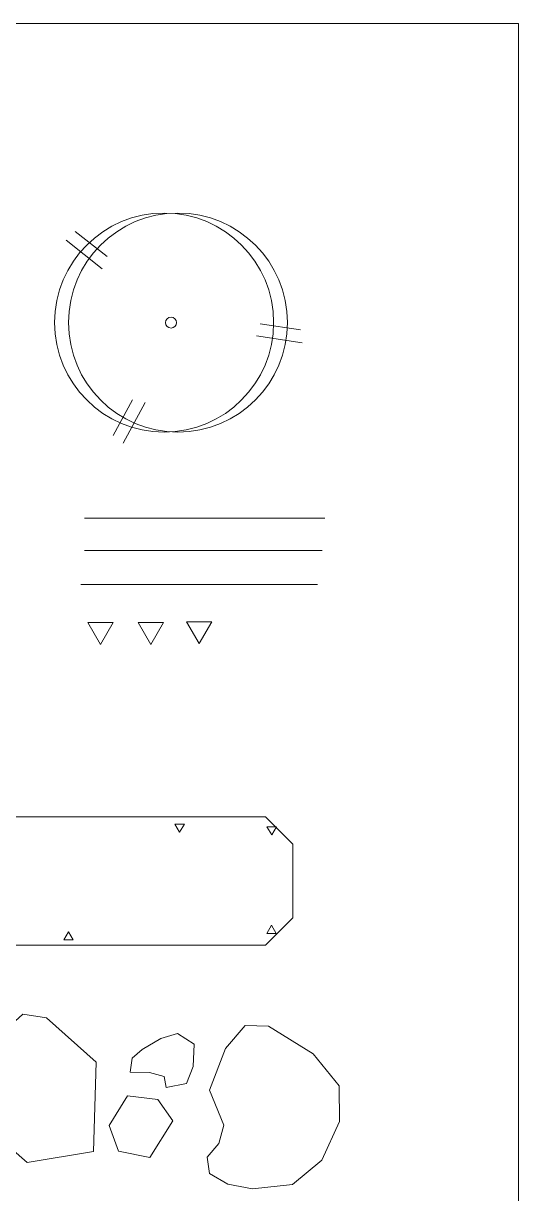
# Model space of a CAD drawing. Units: millimetres at full size, sheet at 1:100. Extents: x -361910 to 68111, y -79207 to 22945.
# Drawn here: x 19446 to 22160, y -44274 to -37864 of the extents above; entities that cross this region are included whole.
import ezdxf

# ---------------------------------------------------------------- set-up
doc = ezdxf.new("R2010")
doc.units = ezdxf.units.MM
doc.header["$LTSCALE"] = 100
doc.layers.add('0-D_寸法', color=4, linetype='Continuous', lineweight=9)

msp = doc.modelspace()

# ---------------------------------------------------------------- linework, layer by layer
at = {"layer": '0-D_寸法'}
for p, q in [((19730, -39003.8), (19904.6, -39141.4)), ((19679.6, -39050.8), (19877.7, -39208.6)), ((20744.2, -39509.8), (20964.3, -39541.7)), ((20724.1, -39575.7), (20974.6, -39613.3)), ((19938, -40121.9), (20043.3, -39926.1)), ((19993.1, -40163.4), (20114.1, -39940.9)), ((19781.3, -40573.9), (21097.8, -40573.9)), ((19781.3, -40750.4), (21082.6, -40750.4)), ((19761.1, -40937.1), (21057.4, -40937.1)), ((20772.6, -42210.4), (16595.8, -42210.4)), ((20922.6, -42360.4), (20772.6, -42210.4)), ((20922.6, -42360.4), (20922.6, -42763.1)), ((20772.6, -42913.1), (20922.6, -42763.1)), ((20772.6, -42913.1), (16595.8, -42913.1)), ((20553.7, -43478.8), (20660.8, -43352.9)), ((20789.1, -43357.7), (20660.8, -43352.9))]:
    msp.add_line(p, q, dxfattribs=at)
at = {"layer": '0-D_寸法', "color": 7, "lineweight": 18}
msp.add_lwpolyline([(7453.4, -37863.6), (22160.1, -37863.6), (22160.1, -49743.6), (7453.4, -49743.6)], close=True, dxfattribs=at)
at = {"layer": '0-D_寸法'}
for points in [[(19868.9, -41265.8), (19938.2, -41145.8), (19799.6, -41145.8)], [(20144.6, -41265.8), (20213.9, -41145.8), (20075.4, -41145.8)], [(20409.2, -41261.4), (20478.5, -41141.4), (20339.9, -41141.4)], [(20302.4, -42295.1), (20328.4, -42250.1), (20276.5, -42250.1)], [(20806.8, -42309.6), (20832.8, -42264.6), (20780.8, -42264.6)], [(20780.2, -42849.4), (20832.1, -42849.4), (20806.2, -42804.4)], [(19666.9, -42884.6), (19718.9, -42884.6), (19692.9, -42839.6)], [(19442.1, -43291.7), (19215.1, -43498.5), (19210.1, -43881.9), (19467.3, -44103.8), (19830.5, -44043.3), (19845.6, -43554), (19573.3, -43311.9)], [(20096.4, -43485.5), (20042.6, -43532.6), (20031.4, -43608.8), (20136.7, -43611), (20217.4, -43633.5), (20228.6, -43694), (20340.7, -43671.6), (20376.6, -43577.4), (20381.1, -43456.4), (20291.4, -43398.1), (20199.5, -43425)], [(20017.1, -43739.4), (19916.3, -43900.8), (19966.7, -44042), (20138.2, -44077.3), (20264.3, -43875.6), (20183.6, -43759.6)]]:
    msp.add_lwpolyline(points, close=True, dxfattribs=at)
msp.add_lwpolyline([(20553.7, -43478.8), (20466.3, -43707.4), (20543.6, -43899.1), (20516.7, -44000), (20452.8, -44074), (20466.3, -44164.8), (20567.2, -44221.9), (20701.7, -44248.8), (20920.2, -44225.3), (21081.7, -44090.8), (21179.2, -43878.9), (21175.8, -43683.9), (21034.6, -43509), (20789.1, -43357.7)], dxfattribs=at)
for centre, radius in [((20217.3, -39502.4), 600), ((20292.9, -39502.4), 600), ((20255.1, -39502.4), 30)]:
    msp.add_circle(centre, radius, dxfattribs=at)

doc.saveas('drawing.dxf')
